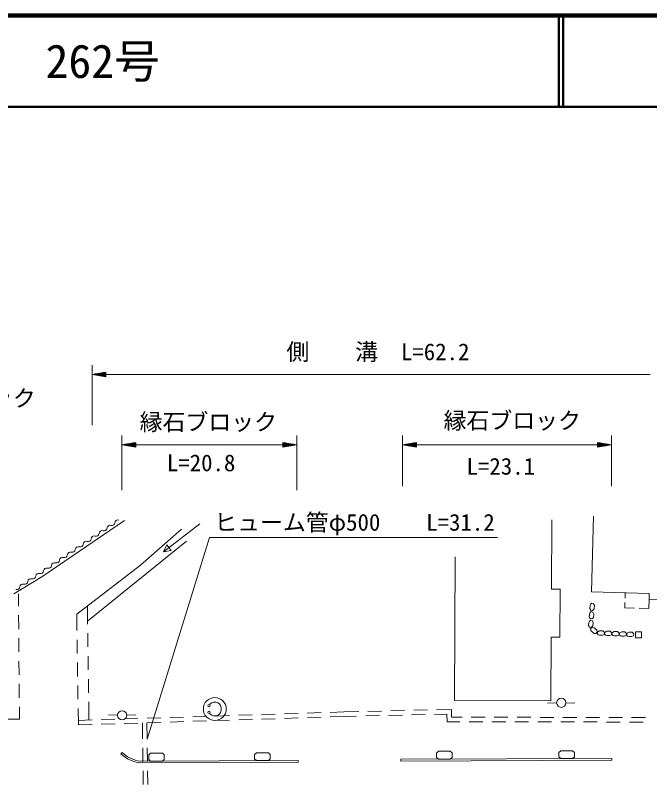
# Model space of a CAD drawing. Units: millimetres, scale not verified. Extents: x 40000 to 680000, y 20000 to 380000.
# Drawn here: x 238445 to 307668, y 295990 to 380000 of the extents above; entities that cross this region are included whole.
import ezdxf
from ezdxf.enums import TextEntityAlignment as Align

# ---------------------------------------------------------------- set-up
doc = ezdxf.new("R2010")
doc.units = ezdxf.units.MM
doc.header["$LTSCALE"] = 1000
for name, color, linetype, lineweight in [('M-BGD', 7, 'Continuous', 13), ('M-STR-HTXT', 7, 'Continuous', 13), ('M-STR-STRD', 7, 'Continuous', 13), ('M-TTL', 2, 'Continuous', 140), ('M-TTL-LINE', 7, 'Continuous', 50)]:
    doc.layers.add(name, color=color, linetype=linetype, lineweight=lineweight)
doc.layers.add('M-TTL-TXT', color=7, linetype='Continuous')
doc.styles.add('ＭＳ ゴシック', font='')
doc.styles.get('ＭＳ ゴシック').set_extended_font_data('MS Gothic')

msp = doc.modelspace()

# ---------------------------------------------------------------- linework, layer by layer
at = {"layer": 'M-BGD'}
for p, q in [((301546, 325297), (301339, 317032)), ((258587, 324458), (254624, 321411)), ((296947, 317333), (296990, 324902)), ((246322, 313856), (257112, 322565)), ((254624, 321411), (254990, 322165)), ((254990, 322165), (255447, 321571)), ((255447, 321571), (254624, 321411)), ((238782, 315484), (238769, 316817)), ((296947, 317333), (297897, 317328)), ((297867, 312077), (297897, 317328)), ((301339, 317032), (307619, 316875)), ((305007, 316940), (304992, 316367)), ((307619, 316875), (307603, 316256)), ((307603, 316256), (307578, 315228)), ((307603, 316256), (311243, 316165)), ((246298, 315503), (246327, 313521)), ((301167, 315549), (301145, 315225)), ((301145, 315225), (301241, 315045)), ((301220, 315696), (301167, 315549)), ((301369, 315815), (301220, 315696)), ((301241, 315045), (301433, 315010)), ((301549, 315750), (301369, 315815)), ((301433, 315010), (301618, 315182)), ((301653, 315537), (301549, 315750)), ((301618, 315182), (301653, 315537)), ((304980, 315867), (304965, 315294)), ((304965, 315294), (306022, 315267)), ((306522, 315255), (307578, 315228)), ((238805, 312984), (238791, 314484)), ((245140, 314619), (245167, 312810)), ((301103, 314619), (301080, 314295)), ((301080, 314295), (301176, 314115)), ((301156, 314765), (301103, 314619)), ((301304, 314884), (301156, 314765)), ((301484, 314819), (301304, 314884)), ((301368, 314080), (301553, 314251)), ((301589, 314607), (301484, 314819)), ((301553, 314251), (301589, 314607)), ((301038, 313688), (301015, 313364)), ((301015, 313364), (301111, 313184)), ((301091, 313835), (301038, 313688)), ((301240, 313954), (301091, 313835)), ((301176, 314115), (301368, 314080)), ((301420, 313889), (301240, 313954)), ((301524, 313676), (301420, 313889)), ((301488, 313320), (301524, 313676)), ((246342, 312521), (246364, 311021)), ((301111, 313184), (301303, 313149)), ((301385, 313132), (301234, 313014)), ((301234, 313014), (301256, 312825)), ((301256, 312825), (301351, 312702)), ((301303, 313149), (301488, 313320)), ((301351, 312702), (301613, 312510)), ((301621, 313107), (301385, 313132)), ((301903, 312887), (301621, 313107)), ((301817, 312495), (301949, 312639)), ((301949, 312639), (301903, 312887)), ((302004, 312690), (301943, 312508)), ((302214, 312799), (302004, 312690)), ((302571, 312772), (302214, 312799)), ((302747, 312591), (302571, 312772)), ((302716, 312399), (302747, 312591)), ((302806, 312654), (302745, 312472)), ((303016, 312763), (302806, 312654)), ((303372, 312736), (303016, 312763)), ((303548, 312555), (303372, 312736)), ((303518, 312362), (303548, 312555)), ((303607, 312617), (303546, 312436)), ((303817, 312726), (303607, 312617)), ((304174, 312699), (303817, 312726)), ((304349, 312519), (304174, 312699)), ((304319, 312326), (304349, 312519)), ((304408, 312581), (304348, 312399)), ((304619, 312690), (304408, 312581)), ((304975, 312663), (304619, 312690)), ((305151, 312482), (304975, 312663)), ((305210, 312545), (305149, 312363)), ((305420, 312654), (305210, 312545)), ((305777, 312626), (305420, 312654)), ((305952, 312446), (305777, 312626)), ((238828, 310484), (238814, 311984)), ((245181, 311810), (245203, 310311)), ((296917, 312083), (297867, 312077)), ((301613, 312510), (301817, 312495)), ((301943, 312508), (302066, 312363)), ((302066, 312363), (302214, 312313)), ((302214, 312313), (302538, 312298)), ((302538, 312298), (302716, 312399)), ((302745, 312472), (302867, 312326)), ((302867, 312326), (303015, 312277)), ((303015, 312277), (303340, 312262)), ((303340, 312262), (303518, 312362)), ((303546, 312436), (303669, 312290)), ((303669, 312290), (303817, 312240)), ((303817, 312240), (304141, 312226)), ((304141, 312226), (304319, 312326)), ((304348, 312399), (304470, 312254)), ((304470, 312254), (304618, 312204)), ((304618, 312204), (304943, 312189)), ((304943, 312189), (305120, 312289)), ((305120, 312289), (305151, 312482)), ((305149, 312363), (305272, 312217)), ((305272, 312217), (305420, 312167)), ((305420, 312167), (305744, 312153)), ((305744, 312153), (305922, 312253)), ((305922, 312253), (305952, 312446)), ((246378, 310022), (246400, 308522)), ((238851, 307984), (238837, 309484)), ((245218, 309311), (245239, 307811)), ((246414, 307522), (246436, 306022)), ((238874, 305484), (238860, 306984)), ((245254, 306811), (245276, 305311)), ((246451, 305022), (246479, 303041)), ((259898, 304935), (260086, 304998)), ((260086, 304998), (260336, 304998)), ((260336, 304998), (260523, 304935)), ((238896, 303151), (238884, 304484)), ((245290, 304311), (245316, 302503)), ((259657, 304729), (259711, 304810)), ((259711, 304810), (259898, 304935)), ((260523, 304935), (260711, 304810)), ((260711, 304810), (260836, 304623)), ((260836, 304623), (260898, 304373)), ((260898, 304123), (260836, 303873)), ((260898, 304373), (260898, 304123)), ((281922, 304110), (283422, 304145)), ((284421, 304168), (286037, 304206)), ((286037, 304206), (286057, 303353)), ((297524, 304913), (296525, 304885)), ((298524, 304916), (299524, 304894)), ((249600, 303580), (248601, 303624)), ((250600, 303573), (251599, 303601)), ((252812, 303243), (254311, 303291)), ((255311, 303323), (256810, 303371)), ((257810, 303403), (259309, 303451)), ((259711, 303685), (259657, 303767)), ((259898, 303560), (259711, 303685)), ((260086, 303498), (259898, 303560)), ((260336, 303498), (260086, 303498)), ((260308, 303483), (261808, 303531)), ((260523, 303560), (260336, 303498)), ((260711, 303685), (260523, 303560)), ((260836, 303873), (260711, 303685)), ((262807, 303563), (264306, 303611)), ((265306, 303643), (266805, 303691)), ((267805, 303723), (269304, 303771)), ((270303, 303803), (271803, 303851)), ((270314, 303304), (271813, 303352)), ((272802, 303883), (274308, 303932)), ((272813, 303384), (274322, 303432)), ((274308, 303932), (275924, 303969)), ((274322, 303432), (275687, 303464)), ((276686, 303487), (278186, 303522)), ((276923, 303993), (278423, 304028)), ((279186, 303546), (280685, 303581)), ((279423, 304051), (280922, 304086)), ((281685, 303604), (283185, 303639)), ((284184, 303662), (285549, 303694)), ((285549, 303694), (285569, 302854)), ((286057, 303353), (287208, 303351)), ((288208, 303350), (289708, 303347)), ((290708, 303346), (292208, 303343)), ((293208, 303342), (294708, 303340)), ((295708, 303338), (297208, 303336)), ((298208, 303334), (299708, 303332)), ((300708, 303331), (302208, 303328)), ((303208, 303327), (304708, 303324)), ((305708, 303323), (307208, 303321)), ((237398, 303141), (238896, 303151)), ((245309, 303003), (246815, 303051)), ((245316, 302503), (246826, 302551)), ((247815, 303083), (249314, 303131)), ((247825, 302583), (249325, 302631)), ((250314, 303163), (251813, 303211)), ((250324, 302663), (251823, 302711)), ((252304, 302735), (252330, 300989)), ((252804, 302743), (252830, 300997)), ((252823, 302743), (254322, 302791)), ((255322, 302823), (256821, 302871)), ((257820, 302903), (259319, 302951)), ((260319, 302983), (261818, 303032)), ((262818, 303064), (264317, 303112)), ((265316, 303144), (266816, 303192)), ((267815, 303224), (269314, 303272)), ((285569, 302854), (286962, 302851)), ((287962, 302850), (289462, 302848)), ((290462, 302846), (291962, 302844)), ((292962, 302842), (294462, 302840)), ((295462, 302839), (296962, 302836)), ((297962, 302835), (299462, 302832)), ((300462, 302831), (301962, 302829)), ((302962, 302827), (304462, 302825)), ((305462, 302823), (306962, 302821)), ((252345, 299989), (252368, 298489)), ((252845, 299997), (252868, 298497)), ((253194, 299411), (252994, 299225)), ((252994, 298742), (252994, 299225)), ((254495, 299411), (253194, 299411)), ((254495, 299411), (254695, 299225)), ((254695, 298742), (254695, 299225)), ((264754, 299465), (264554, 299279)), ((264554, 298796), (264554, 299279)), ((266056, 299465), (264754, 299465)), ((266056, 299465), (266256, 299279)), ((266256, 298796), (266256, 299279)), ((284610, 299628), (284411, 299442)), ((284413, 298959), (284411, 299442)), ((285912, 299633), (284610, 299628)), ((285912, 299633), (286113, 299448)), ((286115, 298965), (286113, 299448)), ((297964, 299680), (297764, 299494)), ((297764, 299012), (297764, 299494)), ((299265, 299680), (297964, 299680)), ((299265, 299680), (299465, 299494)), ((299465, 299012), (299465, 299494)), ((253194, 298556), (252994, 298742)), ((254495, 298556), (253194, 298556)), ((254495, 298556), (254695, 298742)), ((264754, 298611), (264554, 298796)), ((266056, 298611), (264754, 298611)), ((266056, 298611), (266256, 298796)), ((284614, 298774), (284413, 298959)), ((285916, 298779), (284614, 298774)), ((285916, 298779), (286115, 298965)), ((297964, 298826), (297764, 299012)), ((299265, 298826), (297964, 298826)), ((299265, 298826), (299465, 299012)), ((252382, 297490), (252405, 295990)), ((252882, 297497), (252905, 295997))]:
    msp.add_line(p, q, dxfattribs=at)
for points in [[(238269, 316813), (241317, 318670), (250351, 324842)], [(245140, 314619), (252118, 319946), (256563, 323905)], [(286450, 320876), (286360, 305185), (296877, 305125), (296917, 312083)]]:
    msp.add_lwpolyline(points, dxfattribs=at)
msp.add_lwpolyline([(306140, 312662), (306790, 312662), (306790, 312012), (306140, 312012)], close=True, dxfattribs=at)
for centre, radius in [((260211, 304248), 1250), ((298024, 304928), 500), ((259586, 304623), 128), ((250100, 303558), 500), ((259586, 303873), 128)]:
    msp.add_circle(centre, radius, dxfattribs=at)
for centre, start, end in [((248777, 323981), 72.82476, 175.2395), ((248974, 324621), 252.82476, 355.2395), ((249641, 324565), 72.82476, 175.2395), ((247912, 323397), 72.82476, 175.2395), ((248110, 324037), 252.82476, 355.2395), ((246380, 322869), 252.82476, 355.2395), ((247047, 322813), 72.82476, 175.2395), ((247245, 323453), 252.82476, 355.2395), ((245318, 321645), 72.82476, 175.2395), ((245516, 322285), 252.82476, 355.2395), ((246183, 322229), 72.82476, 175.2395), ((243786, 321117), 252.82476, 355.2395), ((244453, 321062), 72.82476, 175.2395), ((244651, 321701), 252.82476, 355.2395), ((242724, 319894), 72.82476, 175.2395), ((242921, 320533), 252.82476, 355.2395), ((243589, 320478), 72.82476, 175.2395), ((241192, 319365), 252.82476, 355.2395), ((241859, 319310), 72.82476, 175.2395), ((242057, 319949), 252.82476, 355.2395), ((240130, 318142), 72.82476, 175.2395), ((240327, 318781), 252.82476, 355.2395), ((240994, 318726), 72.82476, 175.2395), ((238598, 317613), 252.82476, 355.2395), ((239265, 317558), 72.82476, 175.2395), ((239463, 318197), 252.82476, 355.2395)]:
    msp.add_arc(centre, 335, start, end, dxfattribs=at)
at = {"layer": 'M-STR-HTXT'}
for p, q in [((246816, 335236), (246816, 341793)), ((246816, 340793), (248316, 341043)), ((246816, 340793), (248316, 340543)), ((246816, 340793), (248316, 340793)), ((248316, 340843), (247116, 340843)), ((248316, 340743), (247116, 340743)), ((247416, 340893), (248316, 340893)), ((247416, 340693), (248316, 340693)), ((248316, 340943), (247716, 340943)), ((248316, 340643), (247716, 340643)), ((248016, 340993), (248316, 340993)), ((248016, 340593), (248316, 340593)), ((248316, 340543), (248316, 341043)), ((248316, 340793), (307718, 340793)), ((250074, 328147), (250074, 334105)), ((269153, 328147), (269153, 334105)), ((280714, 328596), (280714, 334105)), ((303497, 328596), (303497, 334105)), ((250074, 333105), (251574, 333355)), ((250074, 333105), (251574, 332855)), ((250074, 333105), (251574, 333105)), ((251574, 333155), (250374, 333155)), ((251574, 333055), (250374, 333055)), ((250674, 333205), (251574, 333205)), ((250674, 333005), (251574, 333005)), ((251574, 333255), (250974, 333255)), ((251574, 332955), (250974, 332955)), ((251274, 333305), (251574, 333305)), ((251274, 332905), (251574, 332905)), ((251574, 332855), (251574, 333355)), ((251574, 333105), (267653, 333105)), ((269153, 333105), (267653, 333355)), ((267653, 333355), (267653, 332855)), ((267953, 333305), (267653, 333305)), ((267653, 333255), (268253, 333255)), ((268553, 333205), (267653, 333205)), ((267653, 333155), (268853, 333155)), ((269153, 333105), (267653, 332855)), ((269153, 333105), (267653, 333105)), ((267653, 333055), (268853, 333055)), ((268553, 333005), (267653, 333005)), ((267653, 332955), (268253, 332955)), ((267953, 332905), (267653, 332905)), ((280714, 333105), (282214, 333355)), ((280714, 333105), (282214, 332855)), ((280714, 333105), (282214, 333105)), ((282214, 333155), (281014, 333155)), ((282214, 333055), (281014, 333055)), ((281314, 333205), (282214, 333205)), ((281314, 333005), (282214, 333005)), ((282214, 333255), (281614, 333255)), ((282214, 332955), (281614, 332955)), ((281914, 333305), (282214, 333305)), ((281914, 332905), (282214, 332905)), ((282214, 332855), (282214, 333355)), ((282214, 333105), (301997, 333105)), ((303497, 333105), (301997, 333355)), ((301997, 333355), (301997, 332855)), ((302297, 333305), (301997, 333305)), ((301997, 333255), (302597, 333255)), ((302897, 333205), (301997, 333205)), ((301997, 333155), (303197, 333155)), ((303497, 333105), (301997, 332855)), ((303497, 333105), (301997, 333105)), ((301997, 333055), (303197, 333055)), ((302897, 333005), (301997, 333005)), ((301997, 332955), (302597, 332955)), ((302297, 332905), (301997, 332905))]:
    msp.add_line(p, q, dxfattribs=at)
msp.add_lwpolyline([(252831, 300964), (259629, 322969), (291079, 322969)], dxfattribs=at)
at = {"layer": 'M-STR-STRD'}
for p, q in [((250102, 299490), (249965, 299347)), ((252063, 298551), (269308, 298632)), ((252064, 298351), (269309, 298432)), ((269308, 298632), (269309, 298432)), ((280517, 298758), (303547, 298848)), ((280517, 298758), (280518, 298558)), ((280518, 298558), (303547, 298648)), ((303547, 298848), (303547, 298648))]:
    msp.add_line(p, q, dxfattribs=at)
for radius in [3682, 3484]:
    msp.add_arc((252513, 302006), radius, 226.22377, 262.5758, dxfattribs=at)
at = {"layer": 'M-TTL'}
msp.add_line((680000, 380000), (40000, 380000), dxfattribs=at)
at = {"layer": 'M-TTL-LINE'}
for p, q in [((297750, 380000), (297750, 370000)), ((298250, 380000), (298250, 370000)), ((40000, 370000), (680000, 370000))]:
    msp.add_line(p, q, dxfattribs=at)

# ---------------------------------------------------------------- texts
at = {"layer": 'M-STR-HTXT', "style": 'ＭＳ ゴシック'}
for s, p in [('側\u3000\u3000溝  L=62.2', (278017, 341793)), ('縁石ブロック', (233164, 336724)), ('縁石ブロック', (292673, 334280)), ('縁石ブロック', (259501, 334130)), ('L=20.8', (258716, 329664)), ('L=23.1', (291426, 329292)), ('ヒューム管φ500\u3000\u3000L=31.2', (275454, 323169))]:
    msp.add_text(s, height=1833, dxfattribs=at).set_placement(p, align=Align.BOTTOM_CENTER)
at = {"layer": 'M-TTL-TXT', "style": 'ＭＳ ゴシック'}
msp.add_text('一般国道\u3000262号', height=3666, dxfattribs=at).set_placement((216734, 375000), align=Align.MIDDLE_LEFT)

doc.saveas('drawing.dxf')
